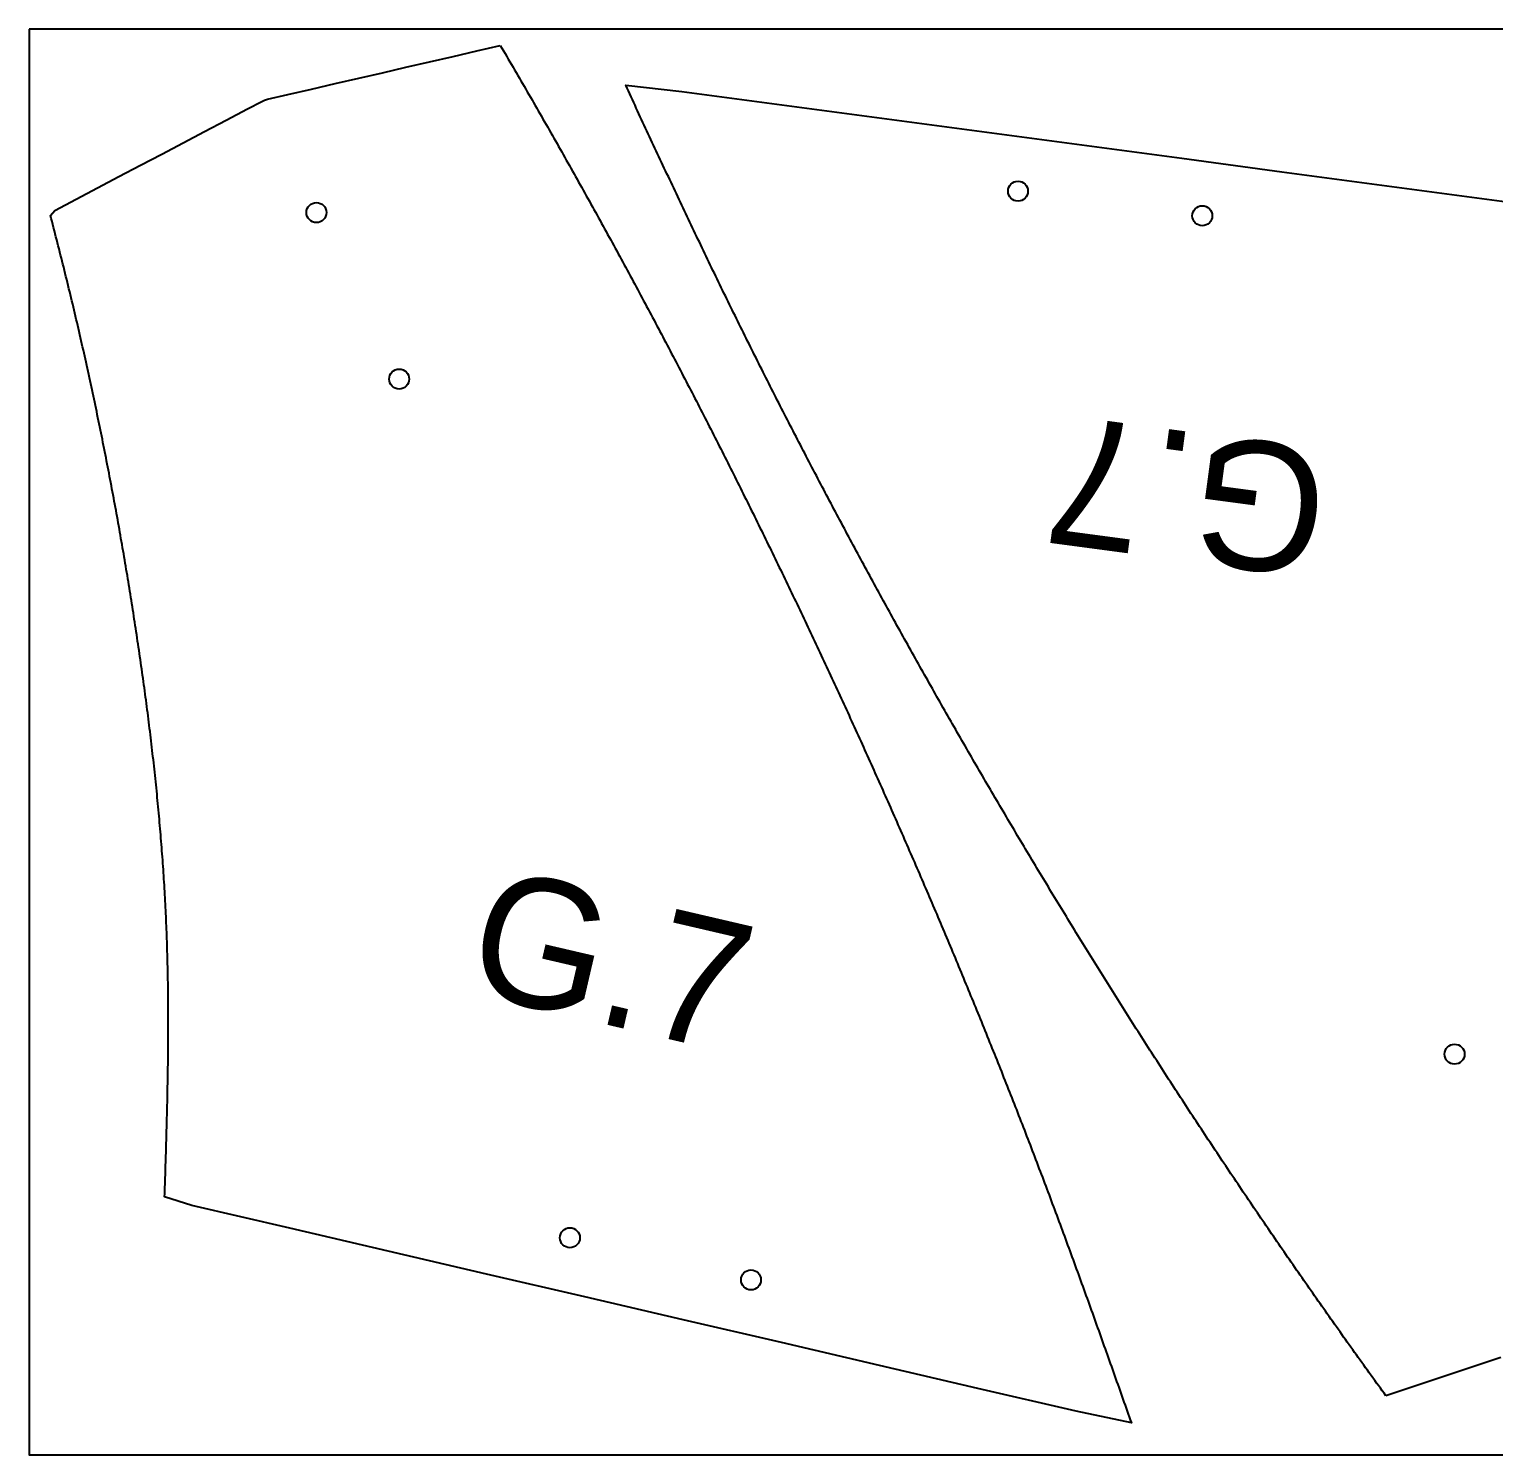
# Model space of a CAD drawing. Extents: x 2 to 322, y 1 to 49.
# Drawn here: x 2 to 49.27, y 2.31 to 48.31 of the extents above; entities that cross this region are included whole.
import ezdxf

# ---------------------------------------------------------------- set-up
doc = ezdxf.new("R2010")
doc.units = 0
doc.layers.get('0').update_dxf_attribs({"linetype": 'CONTINUOUS'})
for name, color, linetype in [('ANNOTATION', 7, 'CONTINUOUS'), ('CUT_SHEET', 1, 'CONTINUOUS'), ('DRILLING', 3, 'CONTINUOUS')]:
    doc.layers.add(name, color=color, linetype=linetype)
doc.styles.add('TW_CEN_MT', font='txt')

# ---------------------------------------------------------------- blocks, each defined once
blk = doc.blocks.new('*U11')
at = {"layer": 'ANNOTATION', "color": 7, "style": 'TW_CEN_MT'}
blk.add_text('G.7', height=4.1481, rotation=346.8968, dxfattribs=at).set_placement((15.97, 17.271))
blk = doc.blocks.new('*U14')
at = {"layer": 'ANNOTATION', "color": 7, "style": 'TW_CEN_MT'}
blk.add_text('G.7', height=4.1481, rotation=172.3997, dxfattribs=at).set_placement((44.09, 34.696))

msp = doc.modelspace()

# ---------------------------------------------------------------- linework, layer by layer
for points in [[(17.206, 47.7834, 0), (17.2575, 47.6958, 0), (17.309, 47.6081, 0), (17.3604, 47.5205, 0), (17.4118, 47.4328, 0), (17.4631, 47.3451, 0), (17.5144, 47.2574, 0), (17.5657, 47.1697, 0), (17.6169, 47.0819, 0), (17.6681, 46.9941, 0), (17.7192, 46.9063, 0), (17.7704, 46.8185, 0), (17.8214, 46.7307, 0), (17.8725, 46.6428, 0), (17.9235, 46.5549, 0), (17.9744, 46.467, 0), (18.0254, 46.3791, 0), (18.0762, 46.2911, 0), (18.1271, 46.2031, 0), (18.1779, 46.1151, 0), (18.2287, 46.0271, 0), (18.2794, 45.9391, 0), (18.3301, 45.851, 0), (18.3807, 45.7629, 0), (18.4314, 45.6748, 0), (18.4819, 45.5867, 0), (18.5325, 45.4985, 0), (18.583, 45.4103, 0), (18.6334, 45.3221, 0), (18.6839, 45.2339, 0), (18.7343, 45.1457, 0), (18.7846, 45.0574, 0), (18.8349, 44.9691, 0), (18.8852, 44.8808, 0), (18.9354, 44.7925, 0), (18.9856, 44.7042, 0), (19.0358, 44.6158, 0), (19.0859, 44.5274, 0), (19.136, 44.439, 0), (19.186, 44.3506, 0), (19.236, 44.2621, 0), (19.286, 44.1736, 0), (19.3359, 44.0851, 0), (19.3858, 43.9966, 0), (19.4357, 43.9081, 0), (19.4855, 43.8195, 0), (19.5353, 43.7309, 0), (19.585, 43.6423, 0), (19.6347, 43.5537, 0), (19.6844, 43.465, 0), (19.734, 43.3764, 0), (19.7836, 43.2877, 0), (19.8331, 43.199, 0), (19.8826, 43.1102, 0), (19.9321, 43.0215, 0), (19.9815, 42.9327, 0), (20.0309, 42.8439, 0), (20.0803, 42.7551, 0), (20.1296, 42.6662, 0), (20.1789, 42.5774, 0), (20.2281, 42.4885, 0), (20.2773, 42.3996, 0), (20.3265, 42.3107, 0), (20.3756, 42.2217, 0), (20.4247, 42.1327, 0), (20.4737, 42.0438, 0), (20.5227, 41.9547, 0), (20.5717, 41.8657, 0), (20.6206, 41.7767, 0), (20.6695, 41.6876, 0), (20.7184, 41.5985, 0), (20.7672, 41.5094, 0), (20.816, 41.4202, 0), (20.8647, 41.3311, 0), (20.9134, 41.2419, 0), (20.9621, 41.1527, 0), (21.0107, 41.0635, 0), (21.0593, 40.9742, 0), (21.1078, 40.885, 0), (21.1563, 40.7957, 0), (21.2048, 40.7064, 0), (21.2532, 40.6171, 0), (21.3016, 40.5277, 0), (21.3499, 40.4383, 0), (21.3983, 40.349, 0), (21.4465, 40.2595, 0), (21.4948, 40.1701, 0), (21.543, 40.0807, 0), (21.5911, 39.9912, 0), (21.6392, 39.9017, 0), (21.6873, 39.8122, 0), (21.7353, 39.7227, 0), (21.7833, 39.6331, 0), (21.8313, 39.5435, 0), (21.8792, 39.4539, 0), (21.9271, 39.3643, 0), (21.975, 39.2747, 0), (22.0228, 39.185, 0), (22.0705, 39.0953, 0), (22.1183, 39.0056, 0), (22.166, 38.9159, 0), (22.2136, 38.8262, 0), (22.2612, 38.7364, 0), (22.3088, 38.6466, 0), (22.3563, 38.5568, 0), (22.4038, 38.467, 0), (22.4513, 38.3772, 0), (22.4987, 38.2873, 0), (22.5461, 38.1974, 0), (22.5934, 38.1075, 0), (22.6407, 38.0176, 0), (22.688, 37.9276, 0), (22.7352, 37.8377, 0), (22.7824, 37.7477, 0), (22.8295, 37.6577, 0), (22.8766, 37.5676, 0), (22.9237, 37.4776, 0), (22.9707, 37.3875, 0), (23.0177, 37.2974, 0), (23.0647, 37.2073, 0), (23.1116, 37.1172, 0), (23.1584, 37.027, 0), (23.2053, 36.9369, 0), (23.2521, 36.8467, 0), (23.2988, 36.7565, 0), (23.3455, 36.6662, 0), (23.3922, 36.576, 0), (23.4388, 36.4857, 0), (23.4854, 36.3954, 0), (23.532, 36.3051, 0), (23.5785, 36.2148, 0), (23.625, 36.1244, 0), (23.6714, 36.034, 0), (23.7178, 35.9437, 0), (23.7642, 35.8532, 0), (23.8105, 35.7628, 0), (23.8568, 35.6724, 0), (23.903, 35.5819, 0), (23.9492, 35.4914, 0), (23.9954, 35.4009, 0), (24.0415, 35.3103, 0), (24.0876, 35.2198, 0), (24.1337, 35.1292, 0), (24.1797, 35.0386, 0), (24.2256, 34.948, 0), (24.2716, 34.8574, 0), (24.3175, 34.7667, 0), (24.3633, 34.676, 0), (24.4091, 34.5854, 0), (24.4549, 34.4946, 0), (24.5006, 34.4039, 0), (24.5463, 34.3132, 0), (24.592, 34.2224, 0), (24.6376, 34.1316, 0), (24.6832, 34.0408, 0), (24.7287, 33.9499, 0), (24.7742, 33.8591, 0), (24.8197, 33.7682, 0), (24.8651, 33.6773, 0), (24.9105, 33.5864, 0), (24.9558, 33.4955, 0), (25.0011, 33.4046, 0), (25.0464, 33.3136, 0), (25.0916, 33.2226, 0), (25.1368, 33.1316, 0), (25.1819, 33.0406, 0), (25.227, 32.9495, 0), (25.2721, 32.8585, 0), (25.3171, 32.7674, 0), (25.3621, 32.6763, 0), (25.4071, 32.5851, 0), (25.452, 32.494, 0), (25.4969, 32.4028, 0), (25.5417, 32.3117, 0), (25.5865, 32.2205, 0), (25.6313, 32.1292, 0), (25.676, 32.038, 0), (25.7207, 31.9468, 0), (25.7653, 31.8555, 0), (25.8099, 31.7642, 0), (25.8545, 31.6729, 0), (25.899, 31.5815, 0), (25.9435, 31.4902, 0), (25.988, 31.3988, 0), (26.0324, 31.3074, 0), (26.0767, 31.216, 0), (26.1211, 31.1246, 0), (26.1654, 31.0332, 0), (26.2096, 30.9417, 0), (26.2539, 30.8502, 0), (26.2981, 30.7587, 0), (26.3422, 30.6672, 0), (26.3863, 30.5757, 0), (26.4304, 30.4841, 0), (26.4744, 30.3925, 0), (26.5184, 30.3009, 0), (26.5624, 30.2093, 0), (26.6063, 30.1177, 0), (26.6501, 30.026, 0), (26.694, 29.9344, 0), (26.7378, 29.8427, 0), (26.7816, 29.751, 0), (26.8253, 29.6593, 0), (26.869, 29.5675, 0), (26.9126, 29.4758, 0), (26.9562, 29.384, 0), (26.9998, 29.2922, 0), (27.0433, 29.2004, 0), (27.0868, 29.1086, 0), (27.1303, 29.0167, 0), (27.1737, 28.9248, 0), (27.2171, 28.833, 0), (27.2605, 28.7411, 0), (27.3038, 28.6491, 0), (27.347, 28.5572, 0), (27.3903, 28.4652, 0), (27.4335, 28.3733, 0), (27.4766, 28.2813, 0), (27.5197, 28.1893, 0), (27.5628, 28.0972, 0), (27.6059, 28.0052, 0), (27.6489, 27.9131, 0), (27.6919, 27.8211, 0), (27.7348, 27.729, 0), (27.7777, 27.6368, 0), (27.8205, 27.5447, 0), (27.8634, 27.4526, 0), (27.9062, 27.3604, 0), (27.9489, 27.2682, 0), (27.9916, 27.176, 0), (28.0343, 27.0838, 0), (28.0769, 26.9915, 0), (28.1195, 26.8993, 0), (28.1621, 26.807, 0), (28.2046, 26.7147, 0), (28.2471, 26.6224, 0), (28.2895, 26.5301, 0), (28.3319, 26.4377, 0), (28.3743, 26.3454, 0), (28.4166, 26.253, 0), (28.4589, 26.1606, 0), (28.5012, 26.0682, 0), (28.5434, 25.9758, 0), (28.5856, 25.8833, 0), (28.6278, 25.7909, 0), (28.6699, 25.6984, 0), (28.712, 25.6059, 0), (28.754, 25.5134, 0), (28.796, 25.4208, 0), (28.838, 25.3283, 0), (28.8799, 25.2357, 0), (28.9218, 25.1431, 0), (28.9636, 25.0505, 0), (29.0055, 24.9579, 0), (29.0472, 24.8653, 0), (29.089, 24.7726, 0), (29.1307, 24.68, 0), (29.1724, 24.5873, 0), (29.214, 24.4946, 0), (29.2556, 24.4019, 0), (29.2972, 24.3091, 0), (29.3387, 24.2164, 0), (29.3802, 24.1236, 0), (29.4216, 24.0308, 0), (29.463, 23.938, 0), (29.5044, 23.8452, 0), (29.5457, 23.7524, 0), (29.5871, 23.6596, 0), (29.6283, 23.5667, 0), (29.6696, 23.4738, 0), (29.7107, 23.3809, 0), (29.7519, 23.288, 0), (29.793, 23.1951, 0), (29.8341, 23.1021, 0), (29.8752, 23.0092, 0), (29.9162, 22.9162, 0), (29.9572, 22.8232, 0), (29.9981, 22.7302, 0), (30.039, 22.6372, 0), (30.0799, 22.5441, 0), (30.1207, 22.4511, 0), (30.1615, 22.358, 0), (30.2022, 22.2649, 0), (30.243, 22.1718, 0), (30.2836, 22.0787, 0), (30.3243, 21.9855, 0), (30.3649, 21.8924, 0), (30.4055, 21.7992, 0), (30.446, 21.706, 0), (30.4865, 21.6128, 0), (30.5269, 21.5196, 0), (30.5674, 21.4263, 0), (30.6078, 21.3331, 0), (30.6481, 21.2398, 0), (30.6884, 21.1465, 0), (30.7287, 21.0532, 0), (30.7689, 20.9599, 0), (30.8091, 20.8666, 0), (30.8493, 20.7732, 0), (30.8894, 20.6798, 0), (30.9295, 20.5865, 0), (30.9695, 20.4931, 0), (31.0095, 20.3996, 0), (31.0495, 20.3062, 0), (31.0894, 20.2128, 0), (31.1293, 20.1193, 0), (31.1691, 20.0258, 0), (31.2089, 19.9323, 0), (31.2487, 19.8388, 0), (31.2885, 19.7453, 0), (31.3282, 19.6517, 0), (31.3678, 19.5582, 0), (31.4074, 19.4646, 0), (31.447, 19.371, 0), (31.4865, 19.2774, 0), (31.5261, 19.1837, 0), (31.5655, 19.0901, 0), (31.6049, 18.9964, 0), (31.6443, 18.9027, 0), (31.6837, 18.8091, 0), (31.723, 18.7153, 0), (31.7622, 18.6216, 0), (31.8015, 18.5279, 0), (31.8407, 18.4341, 0), (31.8798, 18.3403, 0), (31.9189, 18.2465, 0), (31.958, 18.1527, 0), (31.997, 18.0589, 0), (32.036, 17.9651, 0), (32.075, 17.8712, 0), (32.1139, 17.7773, 0), (32.1527, 17.6835, 0), (32.1916, 17.5895, 0), (32.2303, 17.4956, 0), (32.2691, 17.4017, 0), (32.3078, 17.3077, 0), (32.3465, 17.2138, 0), (32.3851, 17.1198, 0), (32.4237, 17.0258, 0), (32.4622, 16.9317, 0), (32.5007, 16.8377, 0), (32.5392, 16.7437, 0), (32.5776, 16.6496, 0), (32.616, 16.5555, 0), (32.6544, 16.4614, 0), (32.6927, 16.3673, 0), (32.7309, 16.2731, 0), (32.7692, 16.179, 0), (32.8073, 16.0848, 0), (32.8455, 15.9906, 0), (32.8836, 15.8964, 0), (32.9216, 15.8022, 0), (32.9596, 15.708, 0), (32.9976, 15.6137, 0), (33.0356, 15.5195, 0), (33.0734, 15.4252, 0), (33.1113, 15.3309, 0), (33.1491, 15.2366, 0), (33.1869, 15.1422, 0), (33.2246, 15.0479, 0), (33.2623, 14.9535, 0), (33.2999, 14.8591, 0), (33.3375, 14.7647, 0), (33.3751, 14.6703, 0), (33.4126, 14.5759, 0), (33.4501, 14.4814, 0), (33.4875, 14.387, 0), (33.5249, 14.2925, 0), (33.5622, 14.198, 0), (33.5995, 14.1035, 0), (33.6368, 14.009, 0), (33.674, 13.9144, 0), (33.7112, 13.8199, 0), (33.7483, 13.7253, 0), (33.7854, 13.6307, 0), (33.8225, 13.5361, 0), (33.8595, 13.4414, 0), (33.8964, 13.3468, 0), (33.9334, 13.2521, 0), (33.9702, 13.1575, 0), (34.0071, 13.0628, 0), (34.0439, 12.9681, 0), (34.0806, 12.8733, 0), (34.1173, 12.7786, 0), (34.154, 12.6838, 0), (34.1906, 12.5891, 0), (34.2272, 12.4943, 0), (34.2637, 12.3994, 0), (34.3002, 12.3046, 0), (34.3366, 12.2098, 0), (34.373, 12.1149, 0), (34.4094, 12.02, 0), (34.4457, 11.9252, 0), (34.482, 11.8302, 0), (34.5182, 11.7353, 0), (34.5544, 11.6404, 0), (34.5905, 11.5454, 0), (34.6266, 11.4505, 0), (34.6626, 11.3555, 0), (34.6986, 11.2605, 0), (34.7346, 11.1654, 0), (34.7705, 11.0704, 0), (34.8064, 10.9753, 0), (34.8422, 10.8803, 0), (34.878, 10.7852, 0), (34.9137, 10.6901, 0), (34.9494, 10.5949, 0), (34.9851, 10.4998, 0), (35.0207, 10.4047, 0), (35.0562, 10.3095, 0), (35.0918, 10.2143, 0), (35.1272, 10.1191, 0), (35.1627, 10.0239, 0), (35.1981, 9.92864, 0), (35.2334, 9.83339, 0), (35.2687, 9.73813, 0), (35.304, 9.64285, 0), (35.3392, 9.54756, 0), (35.3744, 9.45225, 0), (35.4096, 9.35693, 0), (35.4447, 9.26159, 0), (35.4798, 9.16624, 0), (35.5148, 9.07088, 0), (35.5498, 8.9755, 0), (35.5848, 8.88011, 0), (35.6197, 8.78471, 0), (35.6546, 8.6893, 0), (35.6895, 8.59387, 0), (35.7243, 8.49843, 0), (35.7591, 8.40298, 0), (35.7939, 8.30752, 0), (35.8286, 8.21204, 0), (35.8633, 8.11655, 0), (35.898, 8.02105, 0), (35.9326, 7.92554, 0), (35.9672, 7.83002, 0), (36.0018, 7.73449, 0), (36.0364, 7.63895, 0), (36.0709, 7.5434, 0), (36.1054, 7.44784, 0), (36.1399, 7.35226, 0), (36.1743, 7.25668, 0), (36.2088, 7.16109, 0), (36.2432, 7.06549, 0), (36.2775, 6.96988, 0), (36.3119, 6.87426, 0), (36.3462, 6.77863, 0), (36.3805, 6.68299, 0), (36.4148, 6.58735, 0), (36.449, 6.4917, 0), (36.4833, 6.39604, 0), (36.5175, 6.30037, 0), (36.5517, 6.20469, 0), (36.5858, 6.10901, 0), (36.62, 6.01332, 0), (36.6541, 5.91762, 0), (36.6882, 5.82191, 0), (36.7223, 5.7262, 0), (36.7564, 5.63048, 0), (36.7905, 5.53476, 0), (36.8245, 5.43903, 0), (36.8585, 5.34329, 0), (36.8926, 5.24755, 0), (36.9266, 5.15181, 0), (36.9605, 5.05605, 0), (36.9945, 4.9603, 0), (37.0285, 4.86454, 0), (37.0624, 4.76877, 0), (37.0964, 4.673, 0), (37.1303, 4.57722, 0), (37.1642, 4.48144, 0), (37.1981, 4.38566, 0), (37.232, 4.28988, 0), (37.2659, 4.19409, 0), (37.2998, 4.09829, 0), (37.3336, 4.0025, 0), (37.3675, 3.9067, 0), (37.4013, 3.8109, 0), (37.4352, 3.71509, 0), (37.469, 3.61929, 0), (37.5029, 3.52348, 0), (37.5367, 3.42767, 0), (37.5705, 3.33186, 0), (35.7902, 3.70808, 0), (32.6187, 4.4463, 0), (29.4472, 5.18452, 0), (26.2757, 5.92274, 0), (23.1042, 6.66096, 0), (19.9327, 7.39918, 0), (16.7612, 8.1374, 0), (13.5897, 8.87562, 0), (10.4182, 9.61384, 0), (7.24669, 10.3521, 0), (6.37204, 10.6298, 0), (6.37541, 10.7314, 0), (6.37876, 10.8331, 0), (6.3821, 10.9348, 0), (6.38542, 11.0364, 0), (6.38872, 11.1381, 0), (6.392, 11.2398, 0), (6.39526, 11.3414, 0), (6.3985, 11.4431, 0), (6.40171, 11.5447, 0), (6.40489, 11.6464, 0), (6.40805, 11.7481, 0), (6.41117, 11.8497, 0), (6.41426, 11.9514, 0), (6.41732, 12.053, 0), (6.42033, 12.1547, 0), (6.42332, 12.2563, 0), (6.42626, 12.358, 0), (6.42916, 12.4596, 0), (6.43201, 12.5613, 0), (6.43482, 12.6629, 0), (6.43758, 12.7646, 0), (6.4403, 12.8662, 0), (6.44296, 12.9679, 0), (6.44558, 13.0695, 0), (6.44813, 13.1712, 0), (6.45063, 13.2728, 0), (6.45308, 13.3744, 0), (6.45546, 13.4761, 0), (6.45779, 13.5777, 0), (6.46005, 13.6793, 0), (6.46224, 13.781, 0), (6.46437, 13.8826, 0), (6.46643, 13.9842, 0), (6.46842, 14.0859, 0), (6.47034, 14.1875, 0), (6.47219, 14.2891, 0), (6.47395, 14.3907, 0), (6.47565, 14.4923, 0), (6.47726, 14.594, 0), (6.47879, 14.6956, 0), (6.48024, 14.7972, 0), (6.48161, 14.8988, 0), (6.48289, 15.0004, 0), (6.48408, 15.102, 0), (6.48518, 15.2036, 0), (6.48619, 15.3052, 0), (6.48711, 15.4068, 0), (6.48794, 15.5084, 0), (6.48866, 15.61, 0), (6.48929, 15.7115, 0), (6.48982, 15.8131, 0), (6.49024, 15.9147, 0), (6.49056, 16.0163, 0), (6.49078, 16.1178, 0), (6.49089, 16.2194, 0), (6.49089, 16.321, 0), (6.49078, 16.4225, 0), (6.49055, 16.5241, 0), (6.49021, 16.6257, 0), (6.48976, 16.7272, 0), (6.48919, 16.8288, 0), (6.48849, 16.9303, 0), (6.48768, 17.0319, 0), (6.48674, 17.1334, 0), (6.48568, 17.2349, 0), (6.48449, 17.3365, 0), (6.48317, 17.438, 0), (6.48172, 17.5395, 0), (6.48014, 17.641, 0), (6.47843, 17.7425, 0), (6.47658, 17.8441, 0), (6.47459, 17.9456, 0), (6.47246, 18.0471, 0), (6.47019, 18.1486, 0), (6.46778, 18.2501, 0), (6.46523, 18.3516, 0), (6.46253, 18.453, 0), (6.45968, 18.5545, 0), (6.45668, 18.656, 0), (6.45352, 18.7575, 0), (6.45022, 18.8589, 0), (6.44676, 18.9604, 0), (6.44314, 19.0619, 0), (6.43936, 19.1633, 0), (6.43543, 19.2648, 0), (6.43133, 19.3662, 0), (6.42707, 19.4677, 0), (6.42266, 19.5691, 0), (6.41809, 19.6705, 0), (6.41336, 19.772, 0), (6.40847, 19.8734, 0), (6.40344, 19.9748, 0), (6.39824, 20.0762, 0), (6.3929, 20.1776, 0), (6.3874, 20.279, 0), (6.38175, 20.3804, 0), (6.37595, 20.4818, 0), (6.37, 20.5832, 0), (6.3639, 20.6845, 0), (6.35766, 20.7859, 0), (6.35126, 20.8873, 0), (6.34473, 20.9886, 0), (6.33804, 21.09, 0), (6.33121, 21.1913, 0), (6.32424, 21.2927, 0), (6.31713, 21.394, 0), (6.30987, 21.4953, 0), (6.30247, 21.5966, 0), (6.29494, 21.6979, 0), (6.28726, 21.7992, 0), (6.27945, 21.9005, 0), (6.2715, 22.0018, 0), (6.26341, 22.1031, 0), (6.25518, 22.2044, 0), (6.24683, 22.3056, 0), (6.23833, 22.4069, 0), (6.22971, 22.5081, 0), (6.22095, 22.6094, 0), (6.21206, 22.7106, 0), (6.20304, 22.8118, 0), (6.1939, 22.9131, 0), (6.18462, 23.0143, 0), (6.17522, 23.1155, 0), (6.16568, 23.2167, 0), (6.15603, 23.3179, 0), (6.14624, 23.419, 0), (6.13634, 23.5202, 0), (6.12631, 23.6214, 0), (6.11615, 23.7225, 0), (6.10588, 23.8237, 0), (6.09549, 23.9248, 0), (6.08497, 24.0259, 0), (6.07434, 24.127, 0), (6.06358, 24.2281, 0), (6.05272, 24.3292, 0), (6.04173, 24.4303, 0), (6.03063, 24.5314, 0), (6.01941, 24.6324, 0), (6.00808, 24.7335, 0), (5.99664, 24.8346, 0), (5.98509, 24.9356, 0), (5.97342, 25.0366, 0), (5.96165, 25.1376, 0), (5.94976, 25.2386, 0), (5.93777, 25.3396, 0), (5.92567, 25.4406, 0), (5.91346, 25.5416, 0), (5.90114, 25.6426, 0), (5.88872, 25.7435, 0), (5.8762, 25.8445, 0), (5.86357, 25.9454, 0), (5.85085, 26.0463, 0), (5.83801, 26.1472, 0), (5.82508, 26.2481, 0), (5.81205, 26.349, 0), (5.79892, 26.4499, 0), (5.78569, 26.5507, 0), (5.77237, 26.6516, 0), (5.75895, 26.7524, 0), (5.74543, 26.8533, 0), (5.73182, 26.9541, 0), (5.71811, 27.0549, 0), (5.70432, 27.1557, 0), (5.69043, 27.2565, 0), (5.67645, 27.3572, 0), (5.66238, 27.458, 0), (5.64821, 27.5587, 0), (5.63397, 27.6595, 0), (5.61963, 27.7602, 0), (5.60521, 27.8609, 0), (5.5907, 27.9616, 0), (5.5761, 28.0623, 0), (5.56143, 28.1629, 0), (5.54666, 28.2636, 0), (5.53182, 28.3642, 0), (5.5169, 28.4649, 0), (5.50189, 28.5655, 0), (5.48681, 28.6661, 0), (5.47164, 28.7667, 0), (5.4564, 28.8673, 0), (5.44108, 28.9678, 0), (5.42568, 29.0684, 0), (5.41021, 29.1689, 0), (5.39467, 29.2694, 0), (5.37905, 29.3699, 0), (5.36335, 29.4704, 0), (5.34759, 29.5709, 0), (5.33174, 29.6714, 0), (5.31582, 29.7718, 0), (5.29983, 29.8722, 0), (5.28376, 29.9727, 0), (5.26762, 30.0731, 0), (5.2514, 30.1735, 0), (5.23511, 30.2738, 0), (5.21874, 30.3742, 0), (5.2023, 30.4745, 0), (5.18578, 30.5749, 0), (5.16919, 30.6752, 0), (5.15252, 30.7755, 0), (5.13577, 30.8758, 0), (5.11895, 30.9761, 0), (5.10205, 31.0763, 0), (5.08508, 31.1766, 0), (5.06803, 31.2768, 0), (5.05091, 31.377, 0), (5.03371, 31.4772, 0), (5.01643, 31.5774, 0), (4.99908, 31.6776, 0), (4.98165, 31.7777, 0), (4.96415, 31.8779, 0), (4.94657, 31.978, 0), (4.92891, 32.0781, 0), (4.91118, 32.1782, 0), (4.89336, 32.2783, 0), (4.87548, 32.3783, 0), (4.85751, 32.4784, 0), (4.83947, 32.5784, 0), (4.82135, 32.6784, 0), (4.80316, 32.7784, 0), (4.78489, 32.8784, 0), (4.76654, 32.9784, 0), (4.74811, 33.0783, 0), (4.72961, 33.1783, 0), (4.71102, 33.2782, 0), (4.69237, 33.3781, 0), (4.67363, 33.478, 0), (4.65482, 33.5778, 0), (4.63592, 33.6777, 0), (4.61695, 33.7775, 0), (4.59791, 33.8774, 0), (4.57878, 33.9772, 0), (4.55958, 34.077, 0), (4.5403, 34.1767, 0), (4.52094, 34.2765, 0), (4.5015, 34.3762, 0), (4.48199, 34.476, 0), (4.46239, 34.5757, 0), (4.44272, 34.6754, 0), (4.42297, 34.775, 0), (4.40314, 34.8747, 0), (4.38323, 34.9743, 0), (4.36324, 35.074, 0), (4.34318, 35.1736, 0), (4.32303, 35.2732, 0), (4.30281, 35.3727, 0), (4.28251, 35.4723, 0), (4.26212, 35.5718, 0), (4.24166, 35.6714, 0), (4.22112, 35.7709, 0), (4.2005, 35.8704, 0), (4.1798, 35.9698, 0), (4.15902, 36.0693, 0), (4.13817, 36.1687, 0), (4.11723, 36.2682, 0), (4.09621, 36.3676, 0), (4.07511, 36.4669, 0), (4.05394, 36.5663, 0), (4.03268, 36.6657, 0), (4.01134, 36.765, 0), (3.98992, 36.8643, 0), (3.96843, 36.9636, 0), (3.94685, 37.0629, 0), (3.92519, 37.1622, 0), (3.90345, 37.2614, 0), (3.88163, 37.3606, 0), (3.85973, 37.4598, 0), (3.83775, 37.559, 0), (3.81569, 37.6582, 0), (3.79355, 37.7573, 0), (3.77133, 37.8565, 0), (3.74902, 37.9556, 0), (3.72664, 38.0547, 0), (3.70417, 38.1538, 0), (3.68162, 38.2528, 0), (3.659, 38.3519, 0), (3.63629, 38.4509, 0), (3.6135, 38.5499, 0), (3.59062, 38.6489, 0), (3.56767, 38.7479, 0), (3.54463, 38.8468, 0), (3.52152, 38.9458, 0), (3.49832, 39.0447, 0), (3.47504, 39.1436, 0), (3.45167, 39.2425, 0), (3.42823, 39.3413, 0), (3.4047, 39.4402, 0), (3.38109, 39.539, 0), (3.3574, 39.6378, 0), (3.33363, 39.7366, 0), (3.30977, 39.8353, 0), (3.28583, 39.9341, 0), (3.26181, 40.0328, 0), (3.23771, 40.1315, 0), (3.21352, 40.2302, 0), (3.18925, 40.3289, 0), (3.1649, 40.4275, 0), (3.14047, 40.5261, 0), (3.11596, 40.6247, 0), (3.09136, 40.7233, 0), (3.06668, 40.8219, 0), (3.04192, 40.9205, 0), (3.01708, 41.019, 0), (2.99216, 41.1175, 0), (2.96715, 41.216, 0), (2.94207, 41.3145, 0), (2.9169, 41.4129, 0), (2.89165, 41.5113, 0), (2.86632, 41.6097, 0), (2.84091, 41.7081, 0), (2.81542, 41.8065, 0), (2.78985, 41.9049, 0), (2.7642, 42.0032, 0), (2.73847, 42.1015, 0), (2.71265, 42.1998, 0), (2.68676, 42.2981, 0), (2.82573, 42.4576, 0), (3.51692, 42.8223, 0), (4.2081, 43.1869, 0), (4.89929, 43.5516, 0), (5.59047, 43.9163, 0), (6.28166, 44.2809, 0), (6.97284, 44.6456, 0), (7.66403, 45.0103, 0), (8.35521, 45.3749, 0), (9.0464, 45.7396, 0), (9.50488, 45.9806, 0), (9.59868, 46.0198, 0), (9.6959, 46.0492, 0), (10.353, 46.201, 0), (11.1144, 46.3768, 0), (11.8759, 46.5527, 0), (12.6373, 46.7285, 0), (13.3988, 46.9043, 0), (14.1602, 47.0801, 0), (14.9217, 47.2559, 0), (15.6831, 47.4317, 0), (16.4446, 47.6075, 0), (17.206, 47.7834, 0)], [(45.7857, 4.20554, 0), (45.7261, 4.2878, 0), (45.6664, 4.37008, 0), (45.6069, 4.4524, 0), (45.5473, 4.53474, 0), (45.4878, 4.6171, 0), (45.4283, 4.69949, 0), (45.3689, 4.78191, 0), (45.3095, 4.86435, 0), (45.2501, 4.94682, 0), (45.1908, 5.02931, 0), (45.1315, 5.11183, 0), (45.0722, 5.19437, 0), (45.013, 5.27694, 0), (44.9538, 5.35953, 0), (44.8946, 5.44215, 0), (44.8355, 5.5248, 0), (44.7764, 5.60747, 0), (44.7174, 5.69017, 0), (44.6584, 5.77289, 0), (44.5994, 5.85564, 0), (44.5405, 5.93841, 0), (44.4815, 6.02121, 0), (44.4227, 6.10403, 0), (44.3638, 6.18688, 0), (44.305, 6.26976, 0), (44.2463, 6.35265, 0), (44.1876, 6.43558, 0), (44.1289, 6.51853, 0), (44.0702, 6.60151, 0), (44.0116, 6.68451, 0), (43.953, 6.76753, 0), (43.8945, 6.85058, 0), (43.836, 6.93366, 0), (43.7775, 7.01676, 0), (43.719, 7.09989, 0), (43.6606, 7.18304, 0), (43.6023, 7.26622, 0), (43.5439, 7.34942, 0), (43.4857, 7.43265, 0), (43.4274, 7.5159, 0), (43.3692, 7.59918, 0), (43.311, 7.68248, 0), (43.2528, 7.76581, 0), (43.1947, 7.84916, 0), (43.1366, 7.93254, 0), (43.0786, 8.01594, 0), (43.0206, 8.09937, 0), (42.9626, 8.18282, 0), (42.9047, 8.2663, 0), (42.8468, 8.34981, 0), (42.7889, 8.43333, 0), (42.7311, 8.51689, 0), (42.6733, 8.60046, 0), (42.6156, 8.68407, 0), (42.5579, 8.76769, 0), (42.5002, 8.85135, 0), (42.4425, 8.93502, 0), (42.3849, 9.01873, 0), (42.3274, 9.10245, 0), (42.2698, 9.18621, 0), (42.2123, 9.26998, 0), (42.1549, 9.35378, 0), (42.0974, 9.43761, 0), (42.04, 9.52146, 0), (41.9827, 9.60534, 0), (41.9254, 9.68924, 0), (41.8681, 9.77316, 0), (41.8108, 9.85711, 0), (41.7536, 9.94109, 0), (41.6965, 10.0251, 0), (41.6393, 10.1091, 0), (41.5822, 10.1932, 0), (41.5252, 10.2772, 0), (41.4681, 10.3613, 0), (41.4112, 10.4455, 0), (41.3542, 10.5296, 0), (41.2973, 10.6138, 0), (41.2404, 10.698, 0), (41.1836, 10.7822, 0), (41.1268, 10.8664, 0), (41.07, 10.9507, 0), (41.0132, 11.035, 0), (40.9566, 11.1193, 0), (40.8999, 11.2037, 0), (40.8433, 11.288, 0), (40.7867, 11.3724, 0), (40.7301, 11.4568, 0), (40.6736, 11.5413, 0), (40.6171, 11.6258, 0), (40.5607, 11.7102, 0), (40.5043, 11.7948, 0), (40.4479, 11.8793, 0), (40.3916, 11.9639, 0), (40.3353, 12.0484, 0), (40.279, 12.1331, 0), (40.2228, 12.2177, 0), (40.1666, 12.3024, 0), (40.1105, 12.387, 0), (40.0544, 12.4718, 0), (39.9983, 12.5565, 0), (39.9423, 12.6412, 0), (39.8863, 12.726, 0), (39.8303, 12.8108, 0), (39.7744, 12.8957, 0), (39.7185, 12.9805, 0), (39.6626, 13.0654, 0), (39.6068, 13.1503, 0), (39.551, 13.2352, 0), (39.4953, 13.3202, 0), (39.4396, 13.4052, 0), (39.3839, 13.4902, 0), (39.3283, 13.5752, 0), (39.2727, 13.6602, 0), (39.2171, 13.7453, 0), (39.1616, 13.8304, 0), (39.1061, 13.9155, 0), (39.0507, 14.0007, 0), (38.9953, 14.0858, 0), (38.9399, 14.171, 0), (38.8846, 14.2562, 0), (38.8293, 14.3415, 0), (38.774, 14.4267, 0), (38.7188, 14.512, 0), (38.6636, 14.5973, 0), (38.6084, 14.6827, 0), (38.5533, 14.768, 0), (38.4982, 14.8534, 0), (38.4432, 14.9388, 0), (38.3882, 15.0243, 0), (38.3332, 15.1097, 0), (38.2783, 15.1952, 0), (38.2234, 15.2807, 0), (38.1686, 15.3662, 0), (38.1137, 15.4518, 0), (38.059, 15.5373, 0), (38.0042, 15.6229, 0), (37.9495, 15.7086, 0), (37.8948, 15.7942, 0), (37.8402, 15.8799, 0), (37.7856, 15.9656, 0), (37.7311, 16.0513, 0), (37.6765, 16.137, 0), (37.6221, 16.2228, 0), (37.5676, 16.3086, 0), (37.5132, 16.3944, 0), (37.4588, 16.4802, 0), (37.4045, 16.5661, 0), (37.3502, 16.652, 0), (37.2959, 16.7379, 0), (37.2417, 16.8238, 0), (37.1875, 16.9098, 0), (37.1334, 16.9957, 0), (37.0793, 17.0817, 0), (37.0252, 17.1678, 0), (36.9712, 17.2538, 0), (36.9172, 17.3399, 0), (36.8632, 17.426, 0), (36.8093, 17.5121, 0), (36.7554, 17.5982, 0), (36.7015, 17.6844, 0), (36.6477, 17.7706, 0), (36.5939, 17.8568, 0), (36.5402, 17.943, 0), (36.4865, 18.0293, 0), (36.4328, 18.1155, 0), (36.3792, 18.2018, 0), (36.3256, 18.2882, 0), (36.272, 18.3745, 0), (36.2185, 18.4609, 0), (36.165, 18.5473, 0), (36.1116, 18.6337, 0), (36.0582, 18.7201, 0), (36.0048, 18.8066, 0), (35.9515, 18.8931, 0), (35.8982, 18.9796, 0), (35.8449, 19.0661, 0), (35.7917, 19.1526, 0), (35.7385, 19.2392, 0), (35.6853, 19.3258, 0), (35.6322, 19.4124, 0), (35.5791, 19.4991, 0), (35.5261, 19.5857, 0), (35.4731, 19.6724, 0), (35.4201, 19.7591, 0), (35.3671, 19.8459, 0), (35.3142, 19.9326, 0), (35.2614, 20.0194, 0), (35.2086, 20.1062, 0), (35.1558, 20.193, 0), (35.103, 20.2798, 0), (35.0503, 20.3667, 0), (34.9976, 20.4536, 0), (34.945, 20.5405, 0), (34.8924, 20.6274, 0), (34.8398, 20.7144, 0), (34.7872, 20.8013, 0), (34.7347, 20.8883, 0), (34.6823, 20.9754, 0), (34.6299, 21.0624, 0), (34.5775, 21.1495, 0), (34.5251, 21.2365, 0), (34.4728, 21.3237, 0), (34.4205, 21.4108, 0), (34.3682, 21.4979, 0), (34.316, 21.5851, 0), (34.2639, 21.6723, 0), (34.2117, 21.7595, 0), (34.1596, 21.8467, 0), (34.1075, 21.934, 0), (34.0555, 22.0213, 0), (34.0035, 22.1086, 0), (33.9516, 22.1959, 0), (33.8996, 22.2832, 0), (33.8477, 22.3706, 0), (33.7959, 22.458, 0), (33.7441, 22.5454, 0), (33.6923, 22.6328, 0), (33.6405, 22.7203, 0), (33.5888, 22.8078, 0), (33.5372, 22.8953, 0), (33.4855, 22.9828, 0), (33.4339, 23.0703, 0), (33.3823, 23.1579, 0), (33.3308, 23.2454, 0), (33.2793, 23.333, 0), (33.2279, 23.4207, 0), (33.1764, 23.5083, 0), (33.125, 23.596, 0), (33.0737, 23.6836, 0), (33.0224, 23.7713, 0), (32.9711, 23.8591, 0), (32.9198, 23.9468, 0), (32.8686, 24.0346, 0), (32.8175, 24.1224, 0), (32.7663, 24.2102, 0), (32.7152, 24.298, 0), (32.6641, 24.3859, 0), (32.6131, 24.4737, 0), (32.5621, 24.5616, 0), (32.5111, 24.6495, 0), (32.4602, 24.7375, 0), (32.4093, 24.8254, 0), (32.3585, 24.9134, 0), (32.3076, 25.0014, 0), (32.2568, 25.0894, 0), (32.2061, 25.1774, 0), (32.1554, 25.2655, 0), (32.1047, 25.3536, 0), (32.054, 25.4417, 0), (32.0034, 25.5298, 0), (31.9529, 25.6179, 0), (31.9023, 25.7061, 0), (31.8518, 25.7943, 0), (31.8013, 25.8825, 0), (31.7509, 25.9707, 0), (31.7005, 26.0589, 0), (31.6501, 26.1472, 0), (31.5998, 26.2355, 0), (31.5495, 26.3238, 0), (31.4992, 26.4121, 0), (31.449, 26.5004, 0), (31.3988, 26.5888, 0), (31.3487, 26.6772, 0), (31.2985, 26.7656, 0), (31.2485, 26.854, 0), (31.1984, 26.9424, 0), (31.1484, 27.0309, 0), (31.0984, 27.1194, 0), (31.0485, 27.2079, 0), (30.9985, 27.2964, 0), (30.9487, 27.3849, 0), (30.8988, 27.4735, 0), (30.849, 27.562, 0), (30.7992, 27.6506, 0), (30.7495, 27.7393, 0), (30.6998, 27.8279, 0), (30.6501, 27.9166, 0), (30.6005, 28.0052, 0), (30.5509, 28.0939, 0), (30.5013, 28.1826, 0), (30.4518, 28.2714, 0), (30.4023, 28.3601, 0), (30.3528, 28.4489, 0), (30.3034, 28.5377, 0), (30.254, 28.6265, 0), (30.2047, 28.7153, 0), (30.1553, 28.8042, 0), (30.1061, 28.8931, 0), (30.0568, 28.982, 0), (30.0076, 29.0709, 0), (29.9584, 29.1598, 0), (29.9093, 29.2488, 0), (29.8602, 29.3377, 0), (29.8111, 29.4267, 0), (29.7621, 29.5157, 0), (29.7131, 29.6048, 0), (29.6641, 29.6938, 0), (29.6152, 29.7829, 0), (29.5663, 29.872, 0), (29.5175, 29.9611, 0), (29.4687, 30.0502, 0), (29.4199, 30.1394, 0), (29.3711, 30.2285, 0), (29.3224, 30.3177, 0), (29.2738, 30.4069, 0), (29.2251, 30.4962, 0), (29.1765, 30.5854, 0), (29.128, 30.6747, 0), (29.0795, 30.764, 0), (29.031, 30.8533, 0), (28.9825, 30.9426, 0), (28.9341, 31.032, 0), (28.8857, 31.1213, 0), (28.8374, 31.2107, 0), (28.7891, 31.3001, 0), (28.7409, 31.3896, 0), (28.6926, 31.479, 0), (28.6444, 31.5685, 0), (28.5963, 31.658, 0), (28.5482, 31.7475, 0), (28.5001, 31.837, 0), (28.4521, 31.9266, 0), (28.4041, 32.0161, 0), (28.3561, 32.1057, 0), (28.3082, 32.1953, 0), (28.2603, 32.285, 0), (28.2125, 32.3746, 0), (28.1646, 32.4643, 0), (28.1169, 32.554, 0), (28.0691, 32.6437, 0), (28.0215, 32.7334, 0), (27.9738, 32.8232, 0), (27.9262, 32.9129, 0), (27.8786, 33.0027, 0), (27.8311, 33.0925, 0), (27.7836, 33.1824, 0), (27.7361, 33.2722, 0), (27.6887, 33.3621, 0), (27.6413, 33.452, 0), (27.5939, 33.5419, 0), (27.5466, 33.6318, 0), (27.4994, 33.7218, 0), (27.4521, 33.8117, 0), (27.4049, 33.9017, 0), (27.3578, 33.9917, 0), (27.3107, 34.0818, 0), (27.2636, 34.1718, 0), (27.2166, 34.2619, 0), (27.1696, 34.352, 0), (27.1226, 34.4421, 0), (27.0757, 34.5322, 0), (27.0288, 34.6224, 0), (26.982, 34.7126, 0), (26.9352, 34.8028, 0), (26.8884, 34.893, 0), (26.8417, 34.9832, 0), (26.795, 35.0735, 0), (26.7484, 35.1637, 0), (26.7018, 35.254, 0), (26.6552, 35.3444, 0), (26.6087, 35.4347, 0), (26.5622, 35.525, 0), (26.5158, 35.6154, 0), (26.4694, 35.7058, 0), (26.423, 35.7962, 0), (26.3767, 35.8867, 0), (26.3304, 35.9771, 0), (26.2842, 36.0676, 0), (26.238, 36.1581, 0), (26.1919, 36.2486, 0), (26.1457, 36.3392, 0), (26.0997, 36.4297, 0), (26.0536, 36.5203, 0), (26.0076, 36.6109, 0), (25.9617, 36.7015, 0), (25.9158, 36.7922, 0), (25.8699, 36.8829, 0), (25.8241, 36.9735, 0), (25.7783, 37.0642, 0), (25.7326, 37.155, 0), (25.6869, 37.2457, 0), (25.6412, 37.3365, 0), (25.5956, 37.4273, 0), (25.55, 37.5181, 0), (25.5045, 37.6089, 0), (25.459, 37.6998, 0), (25.4135, 37.7906, 0), (25.3681, 37.8815, 0), (25.3227, 37.9724, 0), (25.2774, 38.0633, 0), (25.2321, 38.1543, 0), (25.1869, 38.2453, 0), (25.1417, 38.3363, 0), (25.0965, 38.4273, 0), (25.0514, 38.5183, 0), (25.0063, 38.6094, 0), (24.9613, 38.7004, 0), (24.9163, 38.7915, 0), (24.8713, 38.8827, 0), (24.8264, 38.9738, 0), (24.7816, 39.0649, 0), (24.7367, 39.1561, 0), (24.692, 39.2473, 0), (24.6472, 39.3385, 0), (24.6025, 39.4298, 0), (24.5579, 39.521, 0), (24.5133, 39.6123, 0), (24.4687, 39.7036, 0), (24.4242, 39.795, 0), (24.3797, 39.8863, 0), (24.3353, 39.9777, 0), (24.2909, 40.069, 0), (24.2465, 40.1604, 0), (24.2022, 40.2519, 0), (24.1579, 40.3433, 0), (24.1137, 40.4348, 0), (24.0694, 40.5262, 0), (24.0253, 40.6177, 0), (23.9811, 40.7092, 0), (23.937, 40.8008, 0), (23.893, 40.8923, 0), (23.849, 40.9839, 0), (23.805, 41.0755, 0), (23.761, 41.167, 0), (23.7171, 41.2587, 0), (23.6732, 41.3503, 0), (23.6293, 41.4419, 0), (23.5855, 41.5336, 0), (23.5417, 41.6253, 0), (23.498, 41.717, 0), (23.4542, 41.8087, 0), (23.4105, 41.9004, 0), (23.3669, 41.9921, 0), (23.3232, 42.0839, 0), (23.2796, 42.1756, 0), (23.236, 42.2674, 0), (23.1925, 42.3592, 0), (23.1489, 42.451, 0), (23.1054, 42.5428, 0), (23.0619, 42.6346, 0), (23.0185, 42.7265, 0), (22.9751, 42.8183, 0), (22.9317, 42.9102, 0), (22.8883, 43.002, 0), (22.8449, 43.0939, 0), (22.8016, 43.1858, 0), (22.7583, 43.2777, 0), (22.715, 43.3697, 0), (22.6717, 43.4616, 0), (22.6285, 43.5535, 0), (22.5852, 43.6455, 0), (22.542, 43.7374, 0), (22.4988, 43.8294, 0), (22.4557, 43.9214, 0), (22.4125, 44.0133, 0), (22.3694, 44.1053, 0), (22.3263, 44.1973, 0), (22.2832, 44.2893, 0), (22.2401, 44.3814, 0), (22.197, 44.4734, 0), (22.154, 44.5654, 0), (22.1109, 44.6575, 0), (22.0679, 44.7495, 0), (22.0249, 44.8416, 0), (21.9819, 44.9336, 0), (21.9389, 45.0257, 0), (21.8959, 45.1177, 0), (21.8529, 45.2098, 0), (21.81, 45.3019, 0), (21.7671, 45.394, 0), (21.7241, 45.4861, 0), (21.6812, 45.5782, 0), (21.6383, 45.6703, 0), (21.5954, 45.7624, 0), (21.5525, 45.8545, 0), (21.5096, 45.9466, 0), (21.4667, 46.0387, 0), (21.4238, 46.1308, 0), (21.381, 46.2229, 0), (21.3381, 46.3151, 0), (21.2952, 46.4072, 0), (21.2524, 46.4993, 0), (23.0605, 46.2955, 0), (26.2882, 45.8649, 0), (29.5159, 45.4342, 0), (32.7436, 45.0035, 0), (35.9713, 44.5728, 0), (39.1989, 44.1421, 0), (42.4266, 43.7114, 0), (45.6543, 43.2808, 0), (48.882, 42.8501, 0), (52.1097, 42.4194, 0)], [(49.4911, 5.44566, 0), (48.75, 5.19763, 0), (48.009, 4.94961, 0), (47.2679, 4.70158, 0), (46.5268, 4.45356, 0), (45.7857, 4.20554, 0)]]:
    msp.add_polyline3d(points)
at = {"layer": 'CUT_SHEET'}
msp.add_lwpolyline([(2.00472, 48.30612), (2.00472, 2.30612), (96.00472, 2.30612), (96.00472, 48.30612)], close=True, dxfattribs=at)
at = {"layer": 'DRILLING'}
for centre in [(33.91293, 43.08195), (11.27153, 42.39201), (39.86022, 42.28838), (13.94177, 37.01895), (48.00268, 15.23337), (19.45224, 9.3078), (25.29602, 7.94756)]:
    msp.add_circle(centre, 0.3225, dxfattribs=at)

# ---------------------------------------------------------------- block references
for name in ['*U14', '*U11']:
    msp.add_blockref(name, (0, 0))

doc.saveas('drawing.dxf')
